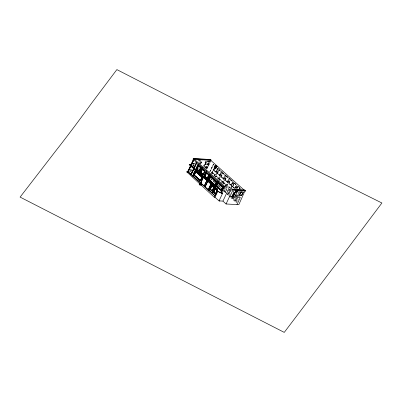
<?xml version="1.0" encoding="UTF-8"?>
<svg xmlns="http://www.w3.org/2000/svg" width="402" height="402" viewBox="0 0 402 402"><rect width="100%" height="100%" fill="white"/><g stroke="black" fill="none" stroke-linecap="round" stroke-linejoin="round"><path stroke-width="0.3" stroke-dasharray="2.01 1.51" d="M192.704 163.529L194.387 163.654L195.055 162.227M192.885 163.81L194.473 163.931L195.266 162.222M192.307 163.629L194.548 163.795L195.216 162.373M191.935 163.83L194.583 164.026L195.382 162.323M199.201 163.83L200.658 161.202L197.92 160.865L200.497 161.056M199.281 164.162L200.834 160.825L199.91 163.147M200.437 163.639L201.99 160.297M200.548 163.735L202.105 160.398M200.729 163.659L202.025 160.875M198.508 168.765L199.025 167.654M200.839 163.76L202.136 160.976M203.457 166.162L206.055 160.599M203.573 166.262L206.166 160.7M204.121 166.212L206.718 160.649M203.975 166.87L206.829 160.75M205.286 164.443L206.819 161.162L209.015 161.323L207.598 164.709L205.286 164.443L207.598 164.709M205.397 164.544L206.929 161.262L209.13 161.423M205.739 164.388L207.517 164.524L205.578 164.247L207.04 161.599L208.819 161.73L207.04 161.599M205.643 168.101L206.11 167.096L205.804 168.247M207.357 164.378L208.658 161.584M205.693 168.398L206.392 166.895L205.804 168.498M207.487 164.609L209.015 161.323M206.065 168.106L209.422 160.906M206.176 168.202L209.347 161.473M206.357 168.217L209.457 161.569M206.502 168.287L209.819 161.182M206.553 169.021L210.181 161.242L210.487 161.408L207.12 168.629M206.688 169.031L210.487 161.408M206.985 168.619L210.352 161.398M209.693 171.83L213.447 164.086L210 171.991M209.829 171.84L213.447 164.086M209.864 171.981L213.613 164.237M211.618 172.724L213.437 168.825M211.497 173.292L213.573 168.835M211.522 173.423L213.598 168.966M211.658 173.433L213.733 168.976M211.889 173.609L212.542 172.498L214.874 174.574L214.351 175.694M212.025 173.619L212.542 172.498M215.849 172.322L217.819 168.393L215.985 172.332L213.532 170.257L214.055 169.131M213.532 170.257L214.191 169.141M212.075 174.041L212.588 172.94L214.583 174.714L214.07 175.815M215.698 171.895L217.482 168.538L215.909 171.915L213.738 170.157L215.909 171.915M214.216 175.684L214.874 174.574M214.537 176.091L218.185 168.267L218.733 168.755L215.085 176.578M214.673 176.101L218.321 168.277L218.869 168.765L214.959 177.146M215.462 176.825L216.105 175.739L218.572 177.935L218.06 179.031M215.598 176.835L216.105 175.739M217.135 173.448L219.115 169.503L221.497 171.619L219.653 175.573L217.135 173.448L219.653 175.573M217.271 173.458L219.115 169.503M217.412 173.297L219.155 170.031L221.175 171.83L219.643 175.111L217.412 173.297L219.643 175.111M215.608 177.292L216.125 176.187L218.231 178.061L217.713 179.166M217.623 173.312L219.155 170.031M217.502 179.151L218.231 178.061M219.432 175.096L221.175 171.83M217.924 179.021L218.572 177.935M219.517 175.563L221.497 171.619M218.326 179.503L222.09 171.739L218.462 179.513M218.824 179.945L222.582 172.182L218.959 179.955M219.256 180.242L219.909 179.146L222.386 181.352L221.869 182.458M219.391 180.252L219.909 179.146M220.899 176.845L222.909 172.83L225.386 175.036L223.512 179.061L220.899 176.845L223.512 179.061M219.216 180.669L219.939 179.583L222.095 181.503L221.582 182.603M221.035 176.855L222.909 172.83M221.341 176.709L222.939 173.282L225.03 175.146L223.432 178.573L221.13 176.694L223.432 178.573M223.221 178.558L225.03 175.146M221.733 182.448L222.386 181.352M223.376 179.051L225.386 175.036M222.175 182.84L225.854 174.94M222.311 182.85L225.989 174.95M222.718 183.327L226.537 175.438L222.854 183.337M223.185 183.468L223.783 182.483L226.276 184.699L225.808 185.699M223.085 183.98L223.783 182.483M224.829 180.176L226.859 176.121L229.311 178.307L227.416 182.372L224.829 180.176L227.416 182.372M224.964 180.186L226.859 176.121M223.311 183.865L223.768 182.885L225.949 184.825L225.492 185.804M225.09 179.995L226.869 176.654L228.974 178.533L227.406 181.885L225.09 179.995L227.406 181.885M225.301 180.011L226.869 176.654M225.281 185.789L225.949 184.825M227.195 181.87L228.974 178.533M225.673 185.689L226.276 184.699M227.281 182.362L229.311 178.307M226.215 185.86L229.768 178.237M226.351 185.87L229.904 178.247M225.949 191.789L224.713 190.689L226.743 186.332M226.999 185.789L230.301 178.709M226.879 186.342L224.713 190.689M227.135 185.799L230.436 178.719M231.135 179.84L233.14 181.624L231.286 185.598L228.748 183.448L230.597 179.473M228.748 183.448L230.733 179.483M227.009 190.608L226.165 189.855L227.08 187.895M229.15 183.327L230.723 179.95L232.793 181.794L231.22 185.166L228.939 183.307L231.22 185.166M226.165 189.855L227.155 187.9M231.009 185.151L232.793 181.794M229.426 189.292L228.281 191.744L229.502 189.297M231.15 185.588L233.14 181.624M230.125 189.071L228.004 193.618L228.663 194.096L231.311 188.407M231.185 186.799L233.572 181.684M228.14 193.628L230.793 187.945M231.055 187.377L233.708 181.694M229.813 195.231L228.527 194.086L231.175 188.397M231.441 187.829L234.09 182.146M231.577 187.84L234.225 182.156M230.366 194.081L229.467 193.282L231.15 189.679M234.376 188.302L232.517 186.639L234.265 182.885L236.733 184.97L234.979 188.724M232.517 186.639L234.401 182.895M231.286 189.689L229.467 193.282M232.909 186.538L234.416 183.307L236.396 185.071L234.894 188.302L232.698 186.523L234.894 188.302M231.311 190.071L229.663 193.131M234.683 188.287L236.396 185.071M233.15 192.191L233.768 191.171L233.286 192.201M234.843 188.714L236.733 184.97M235.482 188.302L237.059 184.915M235.617 188.312L237.195 184.925M236.27 188.201L237.582 185.382M236.406 188.211L237.718 185.392M236.853 188.231L237.989 186.101L236.306 189.689M237.009 188.644L237.994 186.528L239.964 188.282L237.994 186.528M236.16 196.276L236.843 194.809M235.647 197.593L236.969 194.754M236.311 196.467L237.235 194.186M239.381 189.729L238.386 191.87L239.019 190.809M239.632 189.191L240.265 188.131L239.27 190.272M232.969 198.04L235.25 200.07L239.441 191.086M235.25 200.07L239.577 191.096M237.004 201.633L235.758 200.523L240.21 190.975M235.758 200.523L240.084 191.548M236.517 200.101L237.286 198.618L236.517 200.101L238.647 201.935M238.19 196.493L238.718 195.533L238.039 196.985M239.346 188.498C240.316 189.427 239.798 187.89 239.386 188.779M239.974 188.523L239.959 188.819M191.834 172.453L193.699 172.553M200.834 160.825L197.794 160.599L200.945 160.921M193.106 164.639L194.352 164.735M192.628 164.971L193.769 165.056M192.302 164.976L194.176 165.111M193.02 165.393L194.161 165.478M192.779 165.83L194.005 165.92M206.392 166.895L204.241 166.735L206.507 166.996M192.89 165.931L194.116 166.021M192.724 166.152L193.88 166.237M204.301 166.966L206.11 167.096M204.462 167.106L206.271 167.242M189.844 169.765L192.151 169.935M190.005 169.91L191.739 170.036M190.176 170.046L192.015 170.182M189.674 170.101L192.131 170.282M222.939 173.282L224.818 175.126M212.588 172.94L214.583 174.714M189.372 171.312L191.171 171.443M189.618 171.564L191.377 171.694M216.125 176.187L218.02 178.046M230.723 179.95L232.582 181.779M212.849 180.016L210.563 178.091M213.397 180.503L215.12 182.146M222.095 181.503L219.733 179.568M234.416 183.307L236.185 185.056M223.768 182.885L225.738 184.809M220.467 186.799L218.256 184.94M221.954 171.729L222.447 172.172M230.999 179.83L233.004 181.614M226.723 176.111L229.175 178.297M234.265 182.885L236.597 184.96M238.441 186.508L240.265 188.131M237.853 186.091L240.13 188.121M218.979 169.493L221.361 171.609M222.773 172.82L225.251 175.026M226.658 176.639L228.763 178.513M218.944 170.016L220.964 171.815M232.652 186.649L234.512 188.312M228.884 183.458L231.286 185.598M240.572 193.799L241.371 194.513M213.668 170.267L215.985 172.332M239.044 195.885L239.924 196.603M212.412 172.488L214.738 174.563M223.648 182.473L226.14 184.689M215.974 175.729L218.437 177.925M219.773 179.136L222.251 181.342M237.21 198.613L238.929 200.08M226.241 189.86L228.356 191.749M210.367 177.679L215.04 181.845M218.316 184.759L221.125 187.257M224.396 190.176L227.205 192.674M227.673 193.091L229.542 194.754M233.286 198.085L237.029 201.417M235.386 200.08L235.894 200.533M220.984 188.161L218.211 185.694L220.959 188.221M224.226 191.045L226.075 192.694M226.537 193.106L229.773 195.99M232.09 198.05L237.175 202.578M210.467 178.568L215.02 182.759M224.165 191.171L225.999 192.854M226.457 193.277L229.205 195.809M231.039 197.493L236.537 202.548M210.638 178.965L214.733 182.739M217.924 185.669L220.216 187.779M224.336 191.573L226.627 193.679M227.085 194.101L228.919 195.784M230.753 197.472L236.708 202.95M214.412 169.403L213.708 169.348L214.99 169.915L214.412 169.403"/><path stroke-width="0.6" d="M200.357 183.754A0.734 0.462 -48.3 0 1 200.407 183.292C200.925 183.89 200.271 182.297 200.905 182.759M200.809 183.533L201.307 183.272M201.216 183.287L201.01 183.624M201.417 183.327C200.769 184.799 202.553 182.905 201.045 183.704M200.452 183.307L200.784 183.412M206.593 170.614L200.97 182.468L206.492 170.453M201.156 182.493L200.884 182.332M201.126 183.372L200.894 183.287M201.09 183.101L200.859 182.729M215.854 166.579L216.145 165.8L214.874 165.704L215.854 166.579L217.045 166.669L216.065 165.73M191.854 164.549L189.362 164.363L189.186 164.745L216.492 189.056L217.477 189.498L217.653 189.116L190.347 164.805M199.97 184.036L186.84 171.95L187.211 171.151L188.071 171.619L193.452 160.086L188.257 171.785L187.935 171.609L193.452 160.086M187.86 171.433L193.468 159.403M193.724 158.855L193.945 158.383L210.553 159.609L211.035 160.041L210.859 160.423L194.251 159.197L194.432 158.815L211.035 160.041M187.593 172.634L187.97 171.825M188.121 171.775L193.633 160.247M190.99 174.327L196.513 162.785L191.287 174.483L190.99 174.327L196.513 162.785M191.151 174.473L196.673 162.926M192.704 175.855L198.226 164.317L192.98 175.991L192.704 175.855L198.226 164.317M192.844 175.981L198.362 164.443M193.834 175.096L195.734 171.317L202.301 177.161L200.533 180.955L193.834 175.096L200.533 180.955M196.603 169.126L198.528 165.307L200.98 167.488L199.191 171.317L196.603 169.126L199.191 171.317M193.97 175.106L195.734 171.317M196.739 169.136L198.528 165.307M196.9 169.006L198.623 165.81L200.764 167.719L199.266 170.93L196.9 169.006L199.266 170.93M194.141 174.986L200.563 180.518L194.141 174.986L195.885 171.754L202.075 177.267L195.658 171.739M194.367 175.001L195.885 171.754M197.126 169.021L198.623 165.81M199.04 170.91L200.538 167.699L201.342 168.021L201.653 167.353L202.211 167.85L201.899 168.518L201.206 168.011L201.653 167.353M201.899 168.518L202.121 168.719L201.668 169.699L201.201 169.664L200.116 168.699L200.573 167.719M199.06 171.307L200.98 167.488M201.668 169.699L199.754 173.011L199.136 172.458L200.754 168.996M199.136 172.458L200.889 169.006L200.116 168.699M201.201 169.664L201.653 168.684L202.121 168.719M201.764 168.508L202.211 167.85M199.754 173.011L201.508 169.559M200.472 172.594L202.342 168.88L204.955 171.212L203.221 174.93L200.472 172.594L203.221 174.93M200.608 172.604L202.342 168.88M200.784 172.513L203.251 174.528L200.784 172.513L202.271 169.322L204.739 171.332L202.271 169.322M201.01 172.528L202.497 169.337M203.025 174.508L204.512 171.317M200.337 180.498L201.849 177.252M203.085 174.92L204.955 171.212M200.397 180.945L202.301 177.161M210.769 160.378L210.372 159.991L210.553 159.609M200.819 183.855L201.658 184.598L201.372 185.211L200.02 185.111L199.196 184.337L199.467 183.754L200.372 183.82L200.362 184.327M200.02 185.111L200.307 184.503L201.658 184.598M204.487 176.252L206.412 172.428L209.135 174.855L207.347 178.689L204.487 176.252L207.347 178.689M204.618 176.262L206.412 172.428M204.769 176.282L206.583 172.89L208.914 174.965L207.326 178.372L204.769 176.282L207.326 178.372M204.995 176.302L206.583 172.89M207.1 178.357L208.914 174.965M207.211 178.679L209.135 174.855M204.231 186.116L209.633 174.548L204.231 186.116L208.372 189.699L210.874 184.337M205.035 186.84L210.558 175.302L205.171 186.85M208.663 179.689L210.517 176.021L216.799 181.614L215.08 185.292L208.663 179.689L215.08 185.292M214.165 167.93L214.98 166.192L215.869 166.257L216.598 166.905L215.789 168.649L214.899 168.584L214.165 167.93L215.055 168.001M208.799 179.699L210.517 176.021M214.191 168.322L215.15 166.267L215.849 166.317L216.427 166.835L215.472 168.89M216.537 181.799L214.849 184.92L208.965 179.679L210.427 176.543L217.507 182.714L218.055 182.508L222.934 186.855L221.226 190.518L216.211 186.161L218.055 182.508M208.965 179.679L210.653 176.558M215.789 166.549L215.939 166.222M214.768 168.835L215.728 166.78L215.15 166.267M216.376 183.397L211.949 192.88L208.236 189.689L210.99 183.789M208.839 190.221L211.588 184.322M208.975 190.231L211.723 184.332M209.834 189.186L211.799 185.282L214.09 187.322L212.261 191.236L209.834 189.186L212.261 191.236M209.97 189.196L211.537 185.84M210.161 189.081L212.316 190.819L210.161 189.081L211.683 185.814L213.839 187.553L211.683 185.814M210.387 189.096L211.909 185.835M212.09 190.804L213.613 187.538M214.849 184.92L216.311 181.784L216.974 181.855L217.974 182.749M212.125 191.226L214.09 187.322M214.944 185.282L216.799 181.614M201.342 185.302L214.236 197.181L214.975 197.266L219.04 200.884L222.457 193.558L217.422 191.156L215.246 195.819L211.814 192.87L216.633 182.84M216.919 181.92L217.291 181.136L217.959 181.624C217.814 183.176 216.306 181.835 217.422 181.146M212.351 193.352L217.17 183.317L212.487 193.362M217.457 182.397L217.959 181.624M216.552 182.764L216.085 182.729L217.085 183.619L217.507 182.714M213.291 192.267L215.241 188.377L217.361 190.262L215.542 194.161L213.291 192.267L215.542 194.161M213.427 192.277L215.241 188.377M216.211 186.161L217.291 184.141M213.623 192.121L215.387 188.834L217.16 190.412L215.623 193.714L213.623 192.121L215.623 193.714M216.507 186.066L221.281 190.131L216.507 186.066L218.135 183.071L222.683 187.121L217.909 183.056M213.849 192.136L215.387 188.834M216.733 186.086L218.135 183.071M216.492 189.056L216.668 188.674L189.362 164.363M215.397 193.694L217.16 190.412M215.407 194.151L217.361 190.262M214.975 197.266L217.814 191.186M221.055 190.116L222.457 187.106M221.09 190.508L222.934 186.855M221.447 192.221L221.015 191.95L223.698 186.196L224.13 186.473L221.447 192.221L223.994 186.463M223.834 186.206L221.015 191.95M217.422 191.156L222.07 193.528L225.22 186.769L229.477 187.081L232.195 189.503L232.371 189.121L244.723 190.035L245.165 190.432L238.828 204.658L226.07 203.99L222.939 201.106L219.216 200.899M222.939 201.106L229.477 187.081M226.07 203.99L229.507 196.608L234.783 197.201L238.09 190.111L237.838 189.89L245.165 190.432M229.758 196.829L233.065 189.739L238.09 190.111M234.09 192.578L232.376 196.246L233.195 196.975L235.15 192.784L234.813 192.483L234.08 194.055M232.858 196.673L233.592 195.101M235.059 195.859L235.582 194.734M236.894 191.925L237.416 190.799M239.431 195.04L240.959 191.754L243.3 191.98L241.768 195.261L239.431 195.04L241.768 195.261M239.491 195.096L240.959 191.754M236.974 204.553L240.311 197.407L231.743 196.774M241.702 195.206L243.3 191.98M244.547 190.417L244.723 190.035M214.236 197.181L214.884 195.789L215.638 195.844M200.377 183.292L200.729 182.815L200.472 183.126M201 183.704C201.422 184.448 202.151 182.734 200.985 182.734M209.583 174.548L210.422 175.292M214.874 165.704L216.16 165.74M201.226 183.322L201.482 183.196M201.397 183.804L201.045 183.83M200.628 184.307L201.085 183.804A0.734 0.462 -48.3 0 0 201.502 182.91A0.769 0.477 -48.3 0 0 201.211 182.694L200.97 182.478M201.211 182.694L200.482 183.046M206.633 170.619L206.527 170.428M216.598 166.905L215.708 166.84L214.98 166.192M191.312 165.267L190.171 165.182L192.95 167.654M186.84 171.95L187.488 172.227L187.126 172.202M217.085 183.619L217.527 183.634M199.196 184.337L200.101 184.402M245.004 190.779L232.899 190.086M235.15 192.784L233.748 192.679L231.793 196.869L233.195 196.975M222.07 193.528L222.457 193.558M219.04 200.884L219.859 200.945M206.623 170.659L206.337 170.508M216.668 188.674L217.653 189.116M201.347 183.156L201.578 183.292M210.372 159.991L245.386 191.196L244.989 190.809M216.065 165.795L217.045 166.669M235.622 191.176L235.683 191.231A0.995 0.623 -48.3 0 0 235.994 192.081L235.929 192.025A0.995 0.623 -48.3 0 1 235.622 191.176A0.894 0.563 -48.3 0 1 236.667 190.603L236.733 190.659A1.136 0.714 -48.3 0 1 237.145 191.458L236.959 191.342A0.879 0.548 -48.3 0 1 236.069 191.895A0.879 0.548 -48.3 0 1 235.738 191.251L235.798 191.307A0.879 0.548 -48.3 0 0 236.13 191.95A0.879 0.548 -48.3 0 0 237.019 191.397A0.91 0.568 -48.3 0 0 236.652 190.824A0.91 0.568 -48.3 0 0 235.798 191.307M232.371 189.121L233.065 189.739M193.945 158.383L194.432 158.815M217.291 181.136L217.824 181.614M201.518 167.343L202.075 167.84M217.919 182.498L222.798 186.845M198.392 165.297L200.844 167.478M206.276 172.418L209 174.845M210.382 176.011L216.663 181.603M202.206 168.87L204.819 171.202M218.045 183.066L222.592 187.116M198.397 165.795L201.653 168.684M206.362 172.875L208.688 174.945M210.427 176.543L216.311 181.784M216.497 182.83L217.035 183.307M209.191 179.699L215.075 184.935M216.346 186.171L221.226 190.518M199.271 172.468L199.889 173.021M193.875 168.478L196.186 170.538M197.578 171.775L198.965 173.011M201.276 175.071L202.668 176.312M204.98 178.372L206.372 179.609M208.221 181.257L214.236 186.613M215.628 187.85L217.477 189.498M211.663 185.272L213.954 187.312M215.105 188.367L217.226 190.252M195.598 171.307L202.166 177.151M215.16 188.819L216.934 190.392M188.257 171.785L191.126 174.337M191.287 174.483L192.839 175.865M192.98 175.991L204.367 186.126M187.211 171.151L200.503 182.98M201.427 183.809L214.884 195.789M200.814 183.483L201.216 183.794M200.432 183.196L200.965 183.669M199.467 183.754L200.307 184.503M200.327 183.749L200.02 184M200.08 183.533L200.146 183.644A0.769 0.477 -48.3 0 0 200.357 183.784M201.211 183.151A0.734 0.462 -48.3 0 0 201.261 182.694A0.769 0.477 -48.3 0 0 200.503 182.639M200.116 183.538A0.734 0.462 -48.3 0 1 200.533 182.639M236.667 190.603A1.136 0.714 -48.3 0 1 237.085 191.402A1.201 0.754 -48.3 0 1 235.929 192.025M235.683 191.231A0.894 0.563 -48.3 0 1 236.733 190.659M241.089 192.221L241.346 192.101L241.089 192.221M241.451 192.543L241.708 192.417L241.466 192.503M201.02 182.101L201.201 182.423L201.03 182.096M234.15 192.965L232.195 197.156L233.044 196.839L234.999 192.648L234.15 192.965M338.791 260.375L284.254 332.394L20.1 197.106L56.782 149.569A2039.195 144.78 -63.5 0 0 90.681 104.455L116.866 69.606L211.904 118.384L381.9 203L338.791 260.375M193.769 158.765L192.94 159.097L224.396 187.101L225.22 186.769L193.769 158.765M200.276 183.955L200.01 183.935L200.523 184.171L200.276 183.955"/></g></svg>
